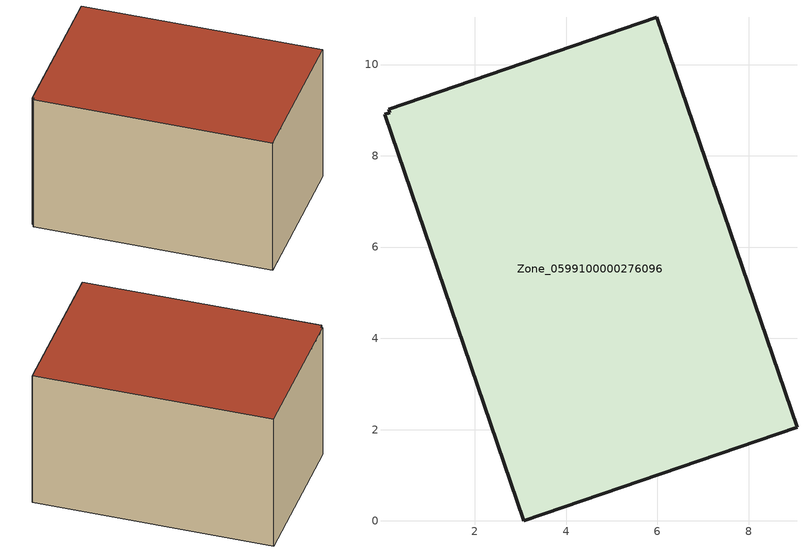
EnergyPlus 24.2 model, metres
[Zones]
Zone_0599100000276096
 floor ground (C_G): 0.14,8.95 0.12,9.02 5.99,11.04 9.06,2.05 3.07,0 0.02,8.91 z0
 wall outside (C_F): 3.07,0 9.06,2.05 5.99,11.04 0.12,9.02 0.14,8.95 0.02,8.91 3.07,0 z0:5.85
 roof outside (C_R): 0.14,8.95 0.02,8.91 3.07,0 9.06,2.05 5.99,11.04 0.12,9.02 z5.85
[BUILDING]
Pand.0599100000276096: North Axis=0; Terrain=City; Loads Convergence Tolerance Value=0.04; Temperature Convergence Tolerance Value=0.4; Solar Distribution=FullExterior; Maximum Number of Warmup Days=25; Minimum Number of Warmup Days=1
[Site:Location]
Rotterdam.The.Hague.AP_ZH_NLD Design_Conditions: Latitude=51.96; Longitude=4.45; Time Zone=1; Elevation=-4.5
[SITE:GROUNDTEMPERATURE:BUILDINGSURFACE]
18, 18, 18, 18, 18, 18, 18, 18, 18, 18, 18, 18
[MATERIAL] Thermal Absorptance=0.9; Solar Absorptance=0.7; Visible Absorptance=0.7
Name | Roughness | Thickness | Conductivity | Density | Specific Heat
G.TC.1946-1964 | MediumSmooth | 0.15 | 1 | 540 | 1210
F.TC.1946-1964 | Rough | 0.3 | 0.857143 | 1920 | 840
R.TC.1946-1964 | MediumRough | 0.2 | 0.235294 | 1500 | 1000
[CONSTRUCTION]
C_G: G.TC.1946-1964
C_F: F.TC.1946-1964
C_R: R.TC.1946-1964
[ZONE]
Zone_0599100000276096: Type=1; Multiplier=1; Ceiling Height=Autocalculate; Volume=Autocalculate; Floor Area=autocalculate; Part of Total Floor Area=Yes
[ZONEINFILTRATION:DESIGNFLOWRATE]
Infil_Zone_0599100000276096: Zone or ZoneList or Space or SpaceList=Zone_0599100000276096; Schedule=AlwaysOn; Design Flow Rate Calculation Method=Flow/Area; Flow Rate per Floor Area=0.003; Constant Term Coefficient=1; Temperature Term Coefficient=0; Velocity Term Coefficient=0; Velocity Squared Term Coefficient=0
[HVACTEMPLATE:ZONE:IDEALLOADSAIRSYSTEM]
Zone_0599100000276096: Maximum Heating Supply Air Temperature=50; Minimum Cooling Supply Air Temperature=13; Maximum Heating Supply Air Humidity Ratio=0.0156; Minimum Cooling Supply Air Humidity Ratio=0.0077; Heating Limit=NoLimit; Cooling Limit=NoLimit; Dehumidification Control Type=ConstantSensibleHeatRatio; Cooling Sensible Heat Ratio=0.7; Dehumidification Setpoint=60; Humidification Control Type=None; Humidification Setpoint=30; Outdoor Air Method=None; Outdoor Air Flow Rate per Person=0.00944; Outdoor Air Flow Rate per Zone Floor Area=0; Outdoor Air Flow Rate per Zone=0; Demand Controlled Ventilation Type=None; Outdoor Air Economizer Type=NoEconomizer; Heat Recovery Type=None; Sensible Heat Recovery Effectiveness=0.7; Latent Heat Recovery Effectiveness=0.65
[ZONECONTROL:THERMOSTAT]
ThermostatControl_Zone_0599100000276096: Zone or ZoneList=Zone_0599100000276096; Control Type Schedule=DualSetpointControlType; Control 1=Thermostat_Zone_0599100000276096; Temperature Difference Between Cutout And Setpoint=0
[THERMOSTATSETPOINT:DUALSETPOINT]
Thermostat_Zone_0599100000276096: Heating Setpoint Temperature Schedule=HeatingSetpoint_Zone_0599100000276096; Cooling Setpoint Temperature Schedule=CoolingSetpoint_Zone_0599100000276096
[SCHEDULE:COMPACT]
HeatingSetpoint_Zone_0599100000276096: Through: 12/31, For: AllDays, Until: 24:00, 21
CoolingSetpoint_Zone_0599100000276096: Through: 12/31, For: AllDays, Until: 24:00, 24
DualSetpointControlType: Through: 12/31, For: AllDays, Until: 24:00, 4
AlwaysOn: Through: 12/31, For: AllDays, Until: 24:00, 1
